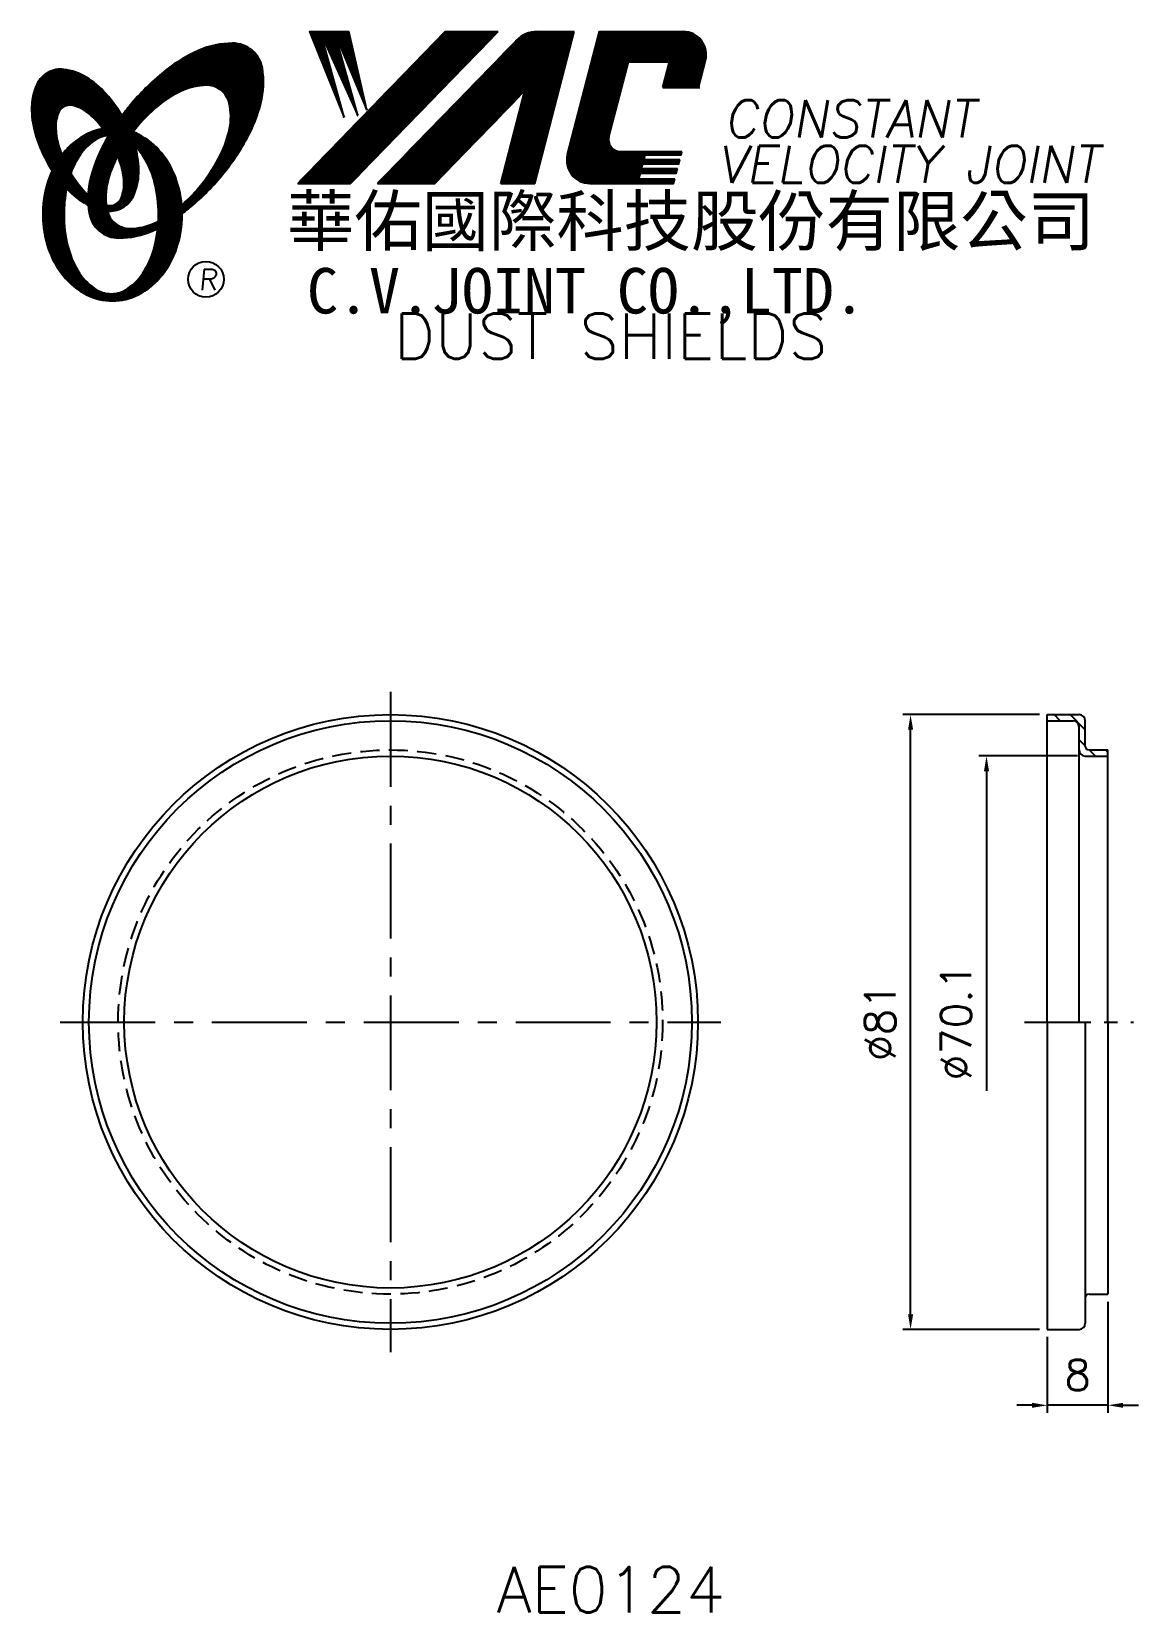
# Model space of a CAD drawing. Extents: x 103 to 249, y -2 to 206.
import ezdxf
from ezdxf.enums import TextEntityAlignment as Align

# ---------------------------------------------------------------- set-up
doc = ezdxf.new("R2010")
doc.units = 0
doc.header["$LTSCALE"] = 10
doc.header["$MEASUREMENT"] = 0
doc.linetypes.add('CENTER', pattern=[2, 1.25, -0.25, 0.25, -0.25])
doc.linetypes.add('HIDDEN', pattern=[0.375, 0.25, -0.125])
doc.layers.get('0').update_dxf_attribs({"linetype": 'CONTINUOUS'})
doc.layers.get('DEFPOINTS').update_dxf_attribs({"linetype": 'CONTINUOUS'})
doc.layers.add('4', color=4, linetype='CONTINUOUS')
doc.styles.add('CHINA', font='KAIU.TTF')
doc.styles.add('ITALICC', font='simplex.shx')
doc.dimstyles.new('STANDARD$0', dxfattribs={"dimtxt": 4, "dimasz": 2, "dimexe": 1, "dimexo": 1, "dimgap": 2, "dimtad": 1, "dimdec": 4, "dimzin": 10, "dimtxsty": 'ITALICC', "dimcen": 2, "dimclrd": 5, "dimclre": 5, "dimclrt": 18, "dimaunit": 1, "dimazin": 3, "dimtp": 0.1, "dimtfac": 0.7, "dimtdec": 4, "dimtmove": 0, "dimatfit": 3, "dimtolj": 1, "dimtzin": 10})
pattern_1 = [(45, (4.214609, -1.457246), (-0.00883883476, 0.00883883476), [])]
pattern_2 = [(45, (172.805154, -37.761655), (-0.00727476112, 0.00727476112), [])]

# ---------------------------------------------------------------- blocks, each defined once
blk = doc.blocks.new('*D14')
at = {"color": 5, "linetype": 'BYBLOCK'}
for p, q in [((241, 110.53), (228, 110.53)), ((229, 108.53), (229, 66.43))]:
    blk.add_line(p, q, dxfattribs=at)
blk.add_solid([(228.67, 108.53), (229.34, 108.53), (229, 110.53)], dxfattribs=at)
at = {"layer": 'DEFPOINTS', "color": 0, "linetype": 'BYBLOCK'}
for p in [(229, 110.53), (242, 110.53), (237, 40.43)]:
    blk.add_point(p, dxfattribs=at)
at = {"color": 18, "linetype": 'BYBLOCK', "insert": (225, 75.48), "char_height": 4, "attachment_point": 5, "rotation": 90, "style": 'ITALICC'}
blk.add_mtext('\\A1;∅70.1', dxfattribs=at)
blk = doc.blocks.new('*D15')
at = {"color": 5, "linetype": 'BYBLOCK'}
for p, q in [((236, 115.98), (218, 115.98)), ((219, 36.98), (219, 113.98)), ((236, 34.98), (218, 34.98))]:
    blk.add_line(p, q, dxfattribs=at)
for points in [[(218.67, 113.98), (219.34, 113.98), (219, 115.98)], [(218.67, 36.98), (219.34, 36.98), (219, 34.98)]]:
    blk.add_solid(points, dxfattribs=at)
at = {"layer": 'DEFPOINTS', "color": 0, "linetype": 'BYBLOCK'}
for p in [(219, 115.98), (237, 115.98), (237, 34.98)]:
    blk.add_point(p, dxfattribs=at)
at = {"color": 18, "linetype": 'BYBLOCK', "insert": (215, 75.48), "char_height": 4, "attachment_point": 5, "rotation": 90, "style": 'ITALICC'}
blk.add_mtext('\\A1;∅81', dxfattribs=at)
blk = doc.blocks.new('*D16')
at = {"color": 5, "linetype": 'BYBLOCK'}
for p, q in [((245, 38.63), (245, 23.98)), ((237, 33.98), (237, 23.98)), ((235, 24.98), (233, 24.98)), ((245, 24.98), (237, 24.98)), ((247, 24.98), (249, 24.98))]:
    blk.add_line(p, q, dxfattribs=at)
for points in [[(235, 25.31), (235, 24.65), (237, 24.98)], [(247, 25.31), (247, 24.65), (245, 24.98)]]:
    blk.add_solid(points, dxfattribs=at)
at = {"layer": 'DEFPOINTS', "color": 0, "linetype": 'BYBLOCK'}
for p in [(245, 39.63), (237, 34.98), (237, 24.98)]:
    blk.add_point(p, dxfattribs=at)
at = {"color": 18, "linetype": 'BYBLOCK', "insert": (241, 28.98), "char_height": 4, "attachment_point": 5, "style": 'ITALICC'}
blk.add_mtext('\\A1;8', dxfattribs=at)

msp = doc.modelspace()

# ---------------------------------------------------------------- hatches: boundary and pattern name
at = {"layer": '4', "linetype": 'CONTINUOUS'}
h = msp.add_hatch(dxfattribs=at)
h.set_pattern_fill('ANSI31', color=5, scale=0.082305, style=0)
h.set_pattern_definition([(45, (4.214609, -1.457246), (-0.00727476112, 0.00727476112), [])])
h.paths.add_polyline_path([(126.25008, 198.91126, -0.172879177), (128.19155, 198.25269, -0.172879177), (129.27885, 196.51464, -0.104527385), (129.30662, 193.18645, -0.065680101), (128.13709, 189.78449, -0.051823203), (125.69668, 185.9421, -0.044272532), (123.02171, 183.11577, -0.020203161), (123.07529, 181.97785, 0.006517006), (123.47984, 182.28993, 0.049863361), (128.03326, 186.70299, 0.049863361), (131.6229, 191.93015, 0.063682799), (133.44395, 196.5575, 0.103597411), (133.63324, 201.14147, 0.177892575), (132.28464, 203.51175, 0.177892575), (129.72225, 204.44508, 0.103597411), (125.23445, 203.49203, 0.063682799), (120.9767, 200.92296, 0.049863361), (116.42328, 196.5099, 0.016070017), (115.15258, 194.90358, -0.007061632), (115.39986, 194.46655, -0.031648676), (116.35245, 192.42998, -0.008069351), (116.78436, 192.99429, -0.051823203), (119.96273, 196.25274, -0.065680101), (123.00466, 198.1731, -0.104527385)])
h.paths.add_polyline_path([(113.17441, 185.74994, -0.065680101), (114.34394, 189.1519, -0.006063428), (114.58788, 189.62691, 0.027613469), (113.86105, 191.21498, 0.017011252), (113.32763, 192.14996, 0.007829282), (112.83364, 191.28273, 0.063682799), (111.0126, 186.65538, 0.103597411), (110.8233, 182.07141, 0.177892575), (112.17191, 179.70114, 0.177892575), (114.7343, 178.76781, 0.103597411), (119.2221, 179.72085, 0.008811776), (119.84906, 180.01093, 0.013922709), (119.92639, 180.98074, -0.009086703), (119.47637, 180.76329, -0.104527385), (116.23095, 180.02513, -0.172879177), (114.28948, 180.6837, -0.172879177), (113.20219, 182.42175, -0.104527385)])
h = msp.add_hatch(dxfattribs=at)
h.set_pattern_fill('ANSI31', color=5, scale=0.1, style=0)
h.set_pattern_definition(pattern_1)
h.paths.add_polyline_path([(164.67331, 205.97374), (157.71601, 205.97374), (138.2994, 185.96998), (145.25671, 185.96998)])
h.paths.add_polyline_path([(168.22021, 198.20817), (165.03983, 185.96998), (169.52082, 185.96998), (174.71925, 205.97374), (169.82253, 205.97374, 0.202785967), (167.08845, 204.81732), (148.79432, 185.96998), (156.34123, 185.96998)])
h.paths.add_polyline_path([(181.84731, 201.97532), (187.24103, 201.97532), (186.37201, 198.6313), (191.08883, 198.6313), (192.00555, 202.15887, 0.490800957), (189.05535, 205.97374), (178.02103, 205.97374), (173.81398, 189.78485, 0.490800957), (176.76418, 185.96998), (187.7985, 185.96998), (187.95294, 186.56429), (183.23612, 186.56429), (183.42949, 187.30837), (188.14631, 187.30837), (188.30487, 187.91851), (183.58805, 187.91851), (183.74929, 188.53898), (188.46611, 188.53898), (188.62229, 189.13997), (183.90547, 189.13997), (184.06227, 189.74335), (188.77909, 189.74335), (188.89583, 190.19254), (180.75608, 190.19254, -0.490800957), (179.28098, 192.09998)])
h = msp.add_hatch(dxfattribs=at)
h.set_pattern_fill('ANSI31', color=1, scale=0.1, style=0)
h.set_pattern_definition(pattern_1)
h.paths.add_polyline_path([(145.03138, 205.97374), (139.85405, 205.97374), (144.42481, 194.67), (141.35888, 205.62798), (146.19362, 194.90566), (143.2456, 205.62798), (147.37282, 195.61262)])
h = msp.add_hatch(dxfattribs=at)
h.set_pattern_fill('ANSI31', color=3, scale=0.082305, style=0)
h.set_pattern_definition(pattern_2)
h.paths.add_polyline_path([(110.45358, 199.96209, 0.106488277), (107.5117, 201.00067, 0.158297415), (105.4215, 200.60562, 0.158297415), (103.96217, 199.05793, 0.106488277), (103.25135, 196.02017, 0.071723199), (103.6694, 192.70721, 0.058080454), (105.21438, 188.89182, 0.058080454), (107.59543, 185.53403, 0.071723199), (110.16067, 183.39628, 0.020895977), (110.70086, 183.09429, -0.030777155), (110.68495, 184.47051, -0.042059526), (109.58859, 185.63327, -0.04691039), (107.96943, 188.11442, -0.04691039), (106.84115, 190.85391, -0.060581117), (106.43905, 193.11597, -0.10187153), (106.75067, 195.20417, -0.185892489), (107.53076, 196.09582, -0.185892489), (108.7074, 196.23394, -0.10187153), (110.60505, 195.3084, -0.060581117), (112.24188, 193.69613, -0.04691039), (113.86105, 191.21498, -0.04691039), (114.98933, 188.4755, -0.060581117), (115.39143, 186.21343, -0.10187153), (115.07981, 184.12523, -0.185892489), (114.29972, 183.23358, -0.185892489), (113.12307, 183.09546, -0.002013383), (113.08227, 183.10609, 0.021593804), (113.20219, 182.42175, 0.006477741), (113.22019, 182.34471, 0.14950097), (115.19275, 182.75275, 0.158297415), (116.65208, 184.30044, 0.106488277), (117.36289, 187.33821, 0.071723199), (116.94485, 190.65116, 0.058080454), (115.39986, 194.46655, 0.058080454), (113.01882, 197.82434, 0.071723199)])
h = msp.add_hatch(dxfattribs=at)
h.set_pattern_fill('ANSI31', color=1, scale=0.082305, style=0)
h.set_pattern_definition(pattern_2)
h.paths.add_polyline_path([(111.5472, 191.63865, -0.120168026), (113.23899, 192.29203, 0.016865385), (112.63923, 193.17477, 0.076648372), (110.48301, 192.45586, 0.104809576), (107.39855, 189.94276, 0.005838257), (107.23161, 189.73056, 0.028089978), (107.96943, 188.11442, 0.014237292), (108.41156, 187.32937, -0.045767751), (109.33674, 189.26622, -0.106890197)])
h.paths.add_polyline_path([(107.51583, 181.88403, -0.048711043), (107.84593, 185.26436, -0.007865741), (107.59543, 185.53403, -0.037695478), (105.95955, 187.65279, 0.03042545), (105.43423, 186.34882, 0.080710289), (104.70879, 181.88403, 0.080710289), (105.43423, 177.41923, 0.089265679), (107.39855, 173.8253, 0.104809576), (110.48301, 171.3122, 0.11926607), (113.8922, 170.48726, 0.11926607), (117.30139, 171.3122, 0.104809576), (120.38585, 173.8253, 0.089265679), (122.35017, 177.41923, 0.080710289), (123.0756, 181.88403, 0.080710289), (122.35017, 186.34882, 0.089265679), (120.38585, 189.94276, 0.104809576), (117.30139, 192.45586, 0.025513357), (116.60815, 192.76861, 0.004818181), (116.35245, 192.42998, -0.023722145), (116.89367, 190.83323, -0.065307489), (118.12885, 189.26622, -0.073950765), (119.4413, 186.06849, -0.060532391), (119.94975, 181.88403, -0.060532391), (119.4413, 177.69956, -0.073950765), (118.12885, 174.50183, -0.106890197), (115.91838, 172.12941, -0.153118262), (113.73279, 171.44403, -0.153118262), (111.5472, 172.12941, -0.106890197), (109.33674, 174.50183, -0.073950765), (108.02429, 177.69956, -0.060532391)])
h = msp.add_hatch(dxfattribs=at)
h.set_pattern_fill('ANSI31', color=5, scale=12, angle=90, style=0)
h.set_pattern_definition([(135, (11.7239, -1.5068), (-1.06066, -1.06066), [])])
h.paths.add_polyline_path([(242.00236, 110.52965), (245.00236, 110.52965), (245.00236, 111.32965), (242.50236, 111.32965, -0.414213562), (242.00236, 111.82965), (242.00236, 115.17965, 0.414213562), (241.20236, 115.97965), (237.00236, 115.97965), (237.00236, 115.17965), (240.40236, 115.17965, -0.414213562), (241.20236, 114.37965), (241.20236, 111.32965, 0.414213562)])

# ---------------------------------------------------------------- linework, layer by layer
at = {"layer": '4', "color": 5, "linetype": 'CONTINUOUS'}
for p, q in [((138.2994, 185.96998), (157.71601, 205.97374)), ((145.25671, 185.96998), (164.67331, 205.97374)), ((148.79432, 185.96998), (167.08845, 204.81732)), ((157.71601, 205.97374), (164.67331, 205.97374)), ((169.52082, 185.96998), (174.71925, 205.97374)), ((169.82253, 205.97374), (174.71925, 205.97374)), ((173.81398, 189.78485), (178.02103, 205.97374)), ((178.02103, 205.97374), (189.05535, 205.97374)), ((191.08883, 198.6313), (192.00555, 202.15887)), ((179.28098, 192.09998), (181.84731, 201.97532)), ((181.84731, 201.97532), (187.24103, 201.97532)), ((186.37201, 198.6313), (187.24103, 201.97532)), ((156.34123, 185.96998), (168.22021, 198.20817)), ((165.03983, 185.96998), (168.22021, 198.20817)), ((186.37201, 198.6313), (191.23926, 198.6313)), ((180.75608, 190.19254), (188.89583, 190.19254)), ((183.90547, 189.13997), (184.06227, 189.74335)), ((184.06227, 189.74335), (188.77909, 189.74335)), ((188.77909, 189.74335), (188.89583, 190.19254)), ((183.58805, 187.91851), (183.74929, 188.53898)), ((183.58805, 187.91851), (188.30487, 187.91851)), ((183.74929, 188.53898), (188.46611, 188.53898)), ((183.90547, 189.13997), (188.62229, 189.13997)), ((188.14631, 187.30837), (188.30487, 187.91851)), ((188.46611, 188.53898), (188.62229, 189.13997)), ((138.2994, 185.96998), (145.25671, 185.96998)), ((148.79432, 185.96998), (156.34123, 185.96998)), ((165.03983, 185.96998), (169.52082, 185.96998)), ((176.76418, 185.96998), (187.7985, 185.96998)), ((183.23612, 186.56429), (183.42949, 187.30837)), ((183.23612, 186.56429), (187.95294, 186.56429)), ((183.42949, 187.30837), (188.14631, 187.30837)), ((187.7985, 185.96998), (187.95294, 186.56429))]:
    msp.add_line(p, q, dxfattribs=at)
at = {"layer": '4', "color": 1, "linetype": 'CONTINUOUS'}
for p, q in [((139.85405, 205.97374), (144.42481, 194.67)), ((139.85405, 205.97374), (145.03138, 205.97374)), ((144.42481, 194.67), (141.35888, 205.62798)), ((141.35888, 205.62798), (146.19362, 194.90566)), ((143.2456, 205.62798), (147.37282, 195.61262)), ((146.19362, 194.90566), (143.2456, 205.62798)), ((147.37282, 195.61262), (145.03138, 205.97374))]:
    msp.add_line(p, q, dxfattribs=at)
at = {"layer": '4', "color": 5, "linetype": 'CENTER'}
for p, q in [((150.50239, 118.97965), (150.50239, 31.97965)), ((107.00239, 75.47965), (194.00239, 75.47965))]:
    msp.add_line(p, q, dxfattribs=at)
at = {"layer": '4', "color": 7, "linetype": 'CONTINUOUS'}
for p, q in [((237.00236, 75.47965), (237.00236, 115.97965)), ((237.00236, 115.97965), (241.20236, 115.97965)), ((237.00236, 115.17965), (240.40236, 115.17965)), ((242.00236, 111.82965), (242.00236, 115.17965)), ((241.20236, 75.47965), (241.20236, 114.37965)), ((242.00236, 110.52965), (245.00236, 110.52965)), ((242.50236, 111.32965), (245.00236, 111.32965)), ((245.00236, 75.47965), (245.00236, 111.32965)), ((237.00236, 75.47965), (237.00236, 34.97965)), ((242.00236, 75.47965), (242.00236, 35.77965)), ((245.00236, 75.47965), (245.00236, 39.62965)), ((242.50236, 39.62965), (245.00236, 39.62965)), ((237.00236, 34.97965), (241.20236, 34.97965))]:
    msp.add_line(p, q, dxfattribs=at)
at = {"layer": '4', "color": 5, "linetype": 'CENTER', "ltscale": 0.7}
msp.add_line((234.00236, 75.47965), (248.36831, 75.47965), dxfattribs=at)
at = {"layer": '4', "color": 5, "linetype": 'CONTINUOUS'}
for points in [[(123.07529, 181.97785, 0.006517006), (123.47984, 182.28993, 0.049863361), (128.03326, 186.70299, 0.049863361), (131.6229, 191.93015, 0.063682799), (133.44395, 196.5575, 0.103597411), (133.63324, 201.14147, 0.177892575), (132.28464, 203.51175, 0.177892575), (129.72225, 204.44508, 0.103597411), (125.23445, 203.49203, 0.063682799), (120.9767, 200.92296, 0.049863361), (116.42328, 196.5099, 0.016070017), (115.15258, 194.90358)], [(123.02171, 183.11577, 0.044272532), (125.69668, 185.9421, 0.051823203), (128.13709, 189.78449, 0.065680101), (129.30662, 193.18645, 0.104527385), (129.27885, 196.51464, 0.172879177), (128.19155, 198.25269, 0.172879177), (126.25008, 198.91126, 0.104527385), (123.00466, 198.1731, 0.065680101), (119.96273, 196.25274, 0.051823203), (116.78436, 192.99429, 0.008069351), (116.35245, 192.42998)], [(113.32763, 192.14996, 0.007829282), (112.83364, 191.28273, 0.063682799), (111.0126, 186.65538, 0.103597411), (110.8233, 182.07141, 0.177892575), (112.17191, 179.70114, 0.177892575), (114.7343, 178.76781, 0.103597411), (119.2221, 179.72085, 0.008811776), (119.84906, 180.01093, 0.008811776)], [(114.58788, 189.62691, 0.006063428), (114.34394, 189.1519, 0.065680101), (113.17441, 185.74994, 0.104527385), (113.20219, 182.42175, 0.172879177), (114.28948, 180.6837, 0.172879177), (116.23095, 180.02513, 0.104527385), (119.47637, 180.76329, 0.009086703), (119.92639, 180.98074, 0.009086703)]]:
    msp.add_lwpolyline(points, format="xyb", dxfattribs=at)
at = {"layer": '4', "color": 3, "linetype": 'CONTINUOUS'}
for points in [[(113.22019, 182.34471, 0.14950097), (115.19275, 182.75275, 0.158297415), (116.65208, 184.30044, 0.106488277), (117.36289, 187.33821, 0.071723199), (116.94485, 190.65116, 0.058080454), (115.39986, 194.46655, 0.058080454), (113.01882, 197.82434, 0.071723199), (110.45358, 199.96209, 0.106488277), (107.5117, 201.00067, 0.158297415), (105.4215, 200.60562, 0.158297415), (103.96217, 199.05793, 0.106488277), (103.25135, 196.02017, 0.071723199), (103.6694, 192.70721, 0.058080454), (105.21438, 188.89182, 0.058080454), (107.59543, 185.53403, 0.071723199), (110.16067, 183.39628, 0.020895977), (110.70086, 183.09429, 0.020895977)], [(113.08227, 183.10609, 0.002013383), (113.12307, 183.09546, 0.185892489), (114.29972, 183.23358, 0.185892489), (115.07981, 184.12523, 0.10187153), (115.39143, 186.21343, 0.060581117), (114.98933, 188.4755, 0.04691039), (113.86105, 191.21498, 0.04691039), (112.24188, 193.69613, 0.060581117), (110.60505, 195.3084, 0.10187153), (108.7074, 196.23394, 0.185892489), (107.53076, 196.09582, 0.185892489), (106.75067, 195.20417, 0.10187153), (106.43905, 193.11597, 0.060581117), (106.84115, 190.85391, 0.04691039), (107.96943, 188.11442, 0.04691039), (109.58859, 185.63327, 0.042059526), (110.68495, 184.47051, 0.042059526)]]:
    msp.add_lwpolyline(points, format="xyb", dxfattribs=at)
at = {"layer": '4', "color": 1, "linetype": 'CONTINUOUS'}
for points in [[(105.95955, 187.65279, 0.03042545), (105.43423, 186.34882, 0.080710289), (104.70879, 181.88403, 0.080710289), (105.43423, 177.41923, 0.089265679), (107.39855, 173.8253, 0.104809576), (110.48301, 171.3122, 0.11926607), (113.8922, 170.48726, 0.11926607), (117.30139, 171.3122, 0.104809576), (120.38585, 173.8253, 0.089265679), (122.35017, 177.41923, 0.080710289), (123.0756, 181.88403, 0.080710289), (122.35017, 186.34882, 0.089265679), (120.38585, 189.94276, 0.104809576), (117.30139, 192.45586, 0.025513357), (116.60815, 192.76861, 0.025513357)], [(112.63923, 193.17477, 0.076648372), (110.48301, 192.45586, 0.104809576), (107.39855, 189.94276, 0.005838257), (107.23161, 189.73056, 0.005838257)], [(113.23899, 192.29203, 0.120168026), (111.5472, 191.63865, 0.106890197), (109.33674, 189.26622, 0.045767751), (108.41156, 187.32937, 0.045767751)], [(107.84593, 185.26436, 0.048711043), (107.51583, 181.88403, 0.060532391), (108.02429, 177.69956, 0.073950765), (109.33674, 174.50183, 0.106890197), (111.5472, 172.12941, 0.153118262), (113.73279, 171.44403, 0.153118262), (115.91838, 172.12941, 0.106890197), (118.12885, 174.50183, 0.073950765), (119.4413, 177.69956, 0.060532391), (119.94975, 181.88403, 0.060532391), (119.4413, 186.06849, 0.073950765), (118.12885, 189.26622, 0.065307489), (116.89367, 190.83323)]]:
    msp.add_lwpolyline(points, format="xyb", dxfattribs=at)
at = {"layer": '4', "color": 5, "linetype": 'CONTINUOUS'}
msp.add_circle((126.19644, 173.33831), 2.35282, dxfattribs=at)
at = {"layer": '4', "color": 7, "linetype": 'CONTINUOUS'}
for radius in [40.5, 39.7, 35.05]:
    msp.add_circle((150.50239, 75.47965), radius, dxfattribs=at)
at = {"layer": '4', "color": 5, "linetype": 'HIDDEN'}
msp.add_circle((150.50239, 75.47965), 35.85, dxfattribs=at)
at = {"layer": '4', "color": 5, "linetype": 'CONTINUOUS'}
for centre, radius, start, end in [((169.82253, 202.1635), 3.81024, 90, 135.8533387), ((189.05535, 202.92555), 3.04819, 345.4326059, 90), ((180.75608, 191.71664), 1.5241, 165.4326059, 270), ((176.76418, 189.01817), 3.04819, 165.4326059, 270)]:
    msp.add_arc(centre, radius, start, end, dxfattribs=at)
at = {"layer": '4', "color": 7, "linetype": 'CONTINUOUS'}
for centre, radius, start, end in [((240.40236, 114.37965), 0.8, 360, 90), ((241.20236, 115.17965), 0.8, 360, 90), ((242.00236, 111.32965), 0.8, 180, 270), ((242.50236, 111.82965), 0.5, 180, 270), ((242.50236, 39.12965), 0.5, 90, 180), ((241.20236, 35.77965), 0.8, 270, 0)]:
    msp.add_arc(centre, radius, start, end, dxfattribs=at)
at = {"layer": 'DEFPOINTS', "color": 0, "linetype": 'BYBLOCK'}
msp.add_point((245.00236, 24.46265), dxfattribs=at)

# ---------------------------------------------------------------- texts
at = {"layer": '4', "color": 5, "linetype": 'CONTINUOUS', "style": 'ITALICC'}
for s, height, oblique, p in [('CONSTANT', 4.9, 10, (194.44821, 192.04044)), ('VELOCITY JOINT', 4.9, 10, (193.56998, 186.04506)), ('R', 2.75625, 5, (125.23775, 171.9287))]:
    msp.add_text(s, height=height, dxfattribs=dict(at, oblique=oblique)).set_placement(p)
at = {"layer": '4', "color": 7, "linetype": 'CONTINUOUS', "style": 'CHINA'}
for s, height, p in [('華佑國際科技股份有限公司', 6.5, (136.88604, 177.78013)), ('C.V.JOINT CO.,LTD.', 6, (139.51468, 168.83391))]:
    msp.add_text(s, height=height, dxfattribs=at).set_placement(p)
at = {"layer": '4', "color": 18, "linetype": 'CONTINUOUS', "style": 'ITALICC'}
for s, p in [('DUST SHIELDS', (179.5174, 162.84109)), ('AE0124', (179.5174, -2.3063))]:
    msp.add_text(s, height=6, dxfattribs=at).set_placement(p, align=Align.CENTER)

# ---------------------------------------------------------------- dimensions: what is measured, and where the dimension line sits
at = {"layer": '4', "color": 7, "linetype": 'CONTINUOUS'}
dim = msp.add_linear_dim(base=(219.00238, 115.97965), p1=(237.00236, 34.97965), p2=(237.00236, 115.97965), angle=90, text='%%C81', dimstyle='STANDARD$0', dxfattribs=at)
dim.commit()
dim.dimension.update_dxf_attribs({"geometry": '*D15', "text_midpoint": (215.00238, 75.47965)})
dim = msp.add_linear_dim(base=(229.00239, 110.52965), p1=(237.00236, 40.42965), p2=(242.00236, 110.52965), angle=90, text='%%C70.1', dimstyle='STANDARD$0', override={"dimcen": -2, "dimse1": 1, "dimsd1": 1}, dxfattribs=at)
dim.commit()
dim.dimension.update_dxf_attribs({"geometry": '*D14', "text_midpoint": (225.00239, 75.47965)})
dim = msp.add_linear_dim(base=(237.00236, 24.97962), p1=(245.00236, 39.62965), p2=(237.00236, 34.97965), text='8', dimstyle='STANDARD$0', dxfattribs=at)
dim.commit()
dim.dimension.update_dxf_attribs({"geometry": '*D16', "text_midpoint": (241.00236, 28.97962)})

doc.saveas('drawing.dxf')
